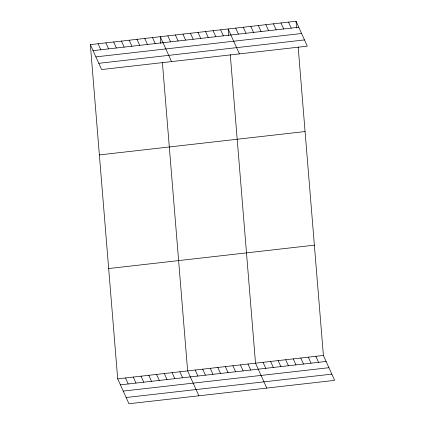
<?xml version="1.0" encoding="UTF-8"?>
<svg xmlns="http://www.w3.org/2000/svg" width="425" height="425" viewBox="0 0 425 425"><rect width="100%" height="100%" fill="white"/><g stroke="black" fill="none" stroke-linecap="round" stroke-linejoin="round"><path stroke-width="0.64" d="M90.35 44.63L296.05 21.25L307.302 46.166L101.602 69.546L90.35 44.63L117.698 378.834L128.95 403.75L334.65 380.37L323.398 355.454L298.153 46.984M93.064 50.644L298.764 27.264M95.885 56.881L301.58 33.501M98.786 63.309L304.481 39.929M99.376 154.918L305.076 131.537M108.678 268.547L314.373 245.167M117.698 378.834L323.398 355.454M120.413 384.843L326.113 361.462M123.234 391.085L328.929 367.705M126.135 397.513L331.829 374.133M288.506 22.105L291.221 28.119M280.962 22.966L283.677 28.974M273.424 23.821L276.138 29.835M265.88 24.677L268.595 30.69M258.336 25.537L261.051 31.546M250.798 26.392L253.512 32.406M243.254 27.253L245.969 33.262M235.71 28.108L238.425 34.122M239.418 53.879L228.167 28.964L228.719 35.705M220.628 29.824L223.343 35.833M213.084 30.68L215.799 36.693M205.541 31.535L208.255 37.549M198.002 32.396L200.717 38.404M190.458 33.251L193.173 39.265M182.915 34.112L185.629 40.12M175.371 34.967L178.086 40.981M315.855 356.309L318.569 362.323M167.833 35.822L170.547 41.836M308.311 357.17L311.026 363.178M171.541 61.598L160.289 36.683L160.841 43.419M300.772 358.025L303.487 364.039M152.517 37.565L155.231 43.573M293.229 358.881L295.943 364.894M144.75 38.447L147.459 44.46M285.685 359.741L288.4 365.75M136.977 39.328L139.692 45.342M278.147 360.597L280.861 366.61M129.205 40.216L131.92 46.224M270.603 361.452L273.317 367.466M121.433 41.097L124.148 47.111M263.059 362.312L265.774 368.321M113.666 41.979L116.381 47.993M266.767 388.083L255.515 363.168L230.276 54.697M105.894 42.861L108.609 48.875M247.977 364.028L250.692 370.037M98.122 43.748L100.837 49.757M240.433 364.884L243.148 370.897M232.889 365.739L235.604 371.753M225.351 366.6L228.066 372.608M217.807 367.455L220.522 373.469M210.263 368.31L212.978 374.324M202.72 369.171L205.434 375.179M195.181 370.026L197.896 376.04M198.889 395.803L187.637 370.882L162.393 62.417M179.865 371.769L182.58 377.777M172.098 372.651L174.808 378.664M164.326 373.533L167.041 379.546M156.554 374.42L159.269 380.428M148.782 375.302L151.497 381.31M141.015 376.183L143.73 382.197M133.243 377.065L135.957 383.079M125.471 377.953L128.185 383.961M296.05 21.25L296.602 27.992"/></g></svg>
